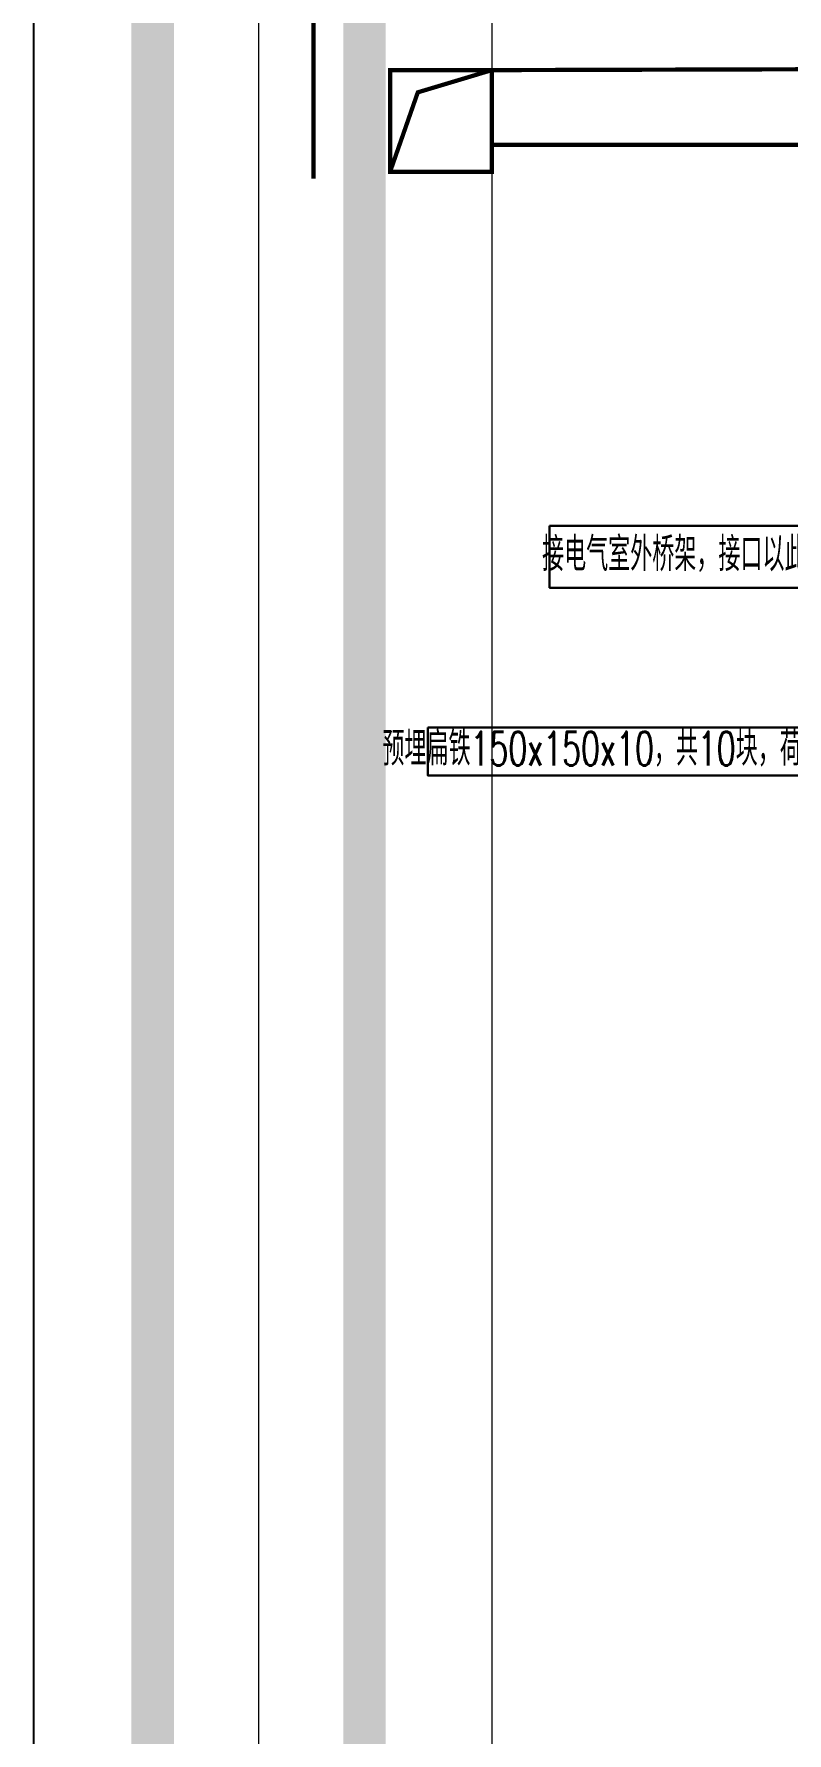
# Model space of a CAD drawing. Header units: millimetres. Extents: x -437359 to 106527, y -82378 to 117612.
# Drawn here: x -283558 to -274675, y 28073 to 48105 of the extents above; entities that cross this region are included whole.
import ezdxf
from ezdxf.enums import TextEntityAlignment as Align

# ---------------------------------------------------------------- set-up
doc = ezdxf.new("R2010")
doc.units = ezdxf.units.MM
for name, color, linetype, lineweight in [('road_mr', 2, 'Continuous', 0), ('Z-综合管架', 25, 'Continuous', 0), ('电缆通道', 3, 'Continuous', 30)]:
    doc.layers.add(name, color=color, linetype=linetype, lineweight=lineweight)
doc.layers.add('桥架标注', color=2, linetype='Continuous')
doc.styles.add('geditxt1', font='geditxt.shx', dxfattribs={"width": 0.65, "bigfont": 'hzfs_1.shx'})
doc.linetypes.add('ZIGZAG', pattern='A,0.00254,-5.08,[131,ltypeshp.shx,S=5.08,R=0,X=-5.08,Y=0],-10.16,[131,ltypeshp.shx,S=5.08,R=180,X=5.08,Y=0],-5.08', length=20.32254)

msp = doc.modelspace()

# ---------------------------------------------------------------- linework, layer by layer
msp.add_lwpolyline([(-283557.6, 95370.1), (-209356.6, 95370.1), (-209356.6, 1605.7), (-283557.6, 1605.7)], close=True)
at = {"layer": 'road_mr'}
msp.add_lwpolyline([(-278157.3, 50525.9), (-278157.3, 21463.3)], dxfattribs=at)
at = {"layer": 'Z-综合管架', "linetype": 'ZIGZAG', "ltscale": 0.15}
msp.add_line((-280907.3, 95370.1), (-280907.3, 21947.8), dxfattribs=at)
at = {"layer": 'Z-综合管架', "const_width": 500}
msp.add_lwpolyline([(-282157.3, 95370.1), (-282157.3, 21947.8), (-279657.3, 21947.8), (-279657.3, 95370.1)], dxfattribs=at)
at = {"layer": '电缆通道', "color": 4, "ltscale": 0.35, "const_width": 50}
for points in [[(-280260.5, 95370.1), (-280260.5, 46399.4)], [(-279357.3, 46479.2), (-279029.8, 47417.2), (-278157.3, 47679.2)], [(-271457.3, 47697.8), (-271457.3, 47697.8), (-278157.3, 47679.2)], [(-271457.3, 46797.8), (-271457.3, 46797.8), (-278157.3, 46797.8)]]:
    msp.add_lwpolyline(points, dxfattribs=at)
msp.add_lwpolyline([(-279357.3, 47679.2), (-278157.3, 47679.2), (-278157.3, 46479.2), (-279357.3, 46479.2)], close=True, dxfattribs=at)
at = {"layer": '电缆通道'}
for points in [[(-277476, 42304.9), (-273402, 42304.9), (-273402, 41576.9), (-277476, 41576.9)], [(-278909.7, 39926.7), (-272412.9, 39926.7), (-272412.9, 39360.7), (-278909.7, 39360.7)]]:
    msp.add_lwpolyline(points, close=True, dxfattribs=at)

# ---------------------------------------------------------------- texts
at = {"layer": '桥架标注', "color": 2, "style": 'geditxt1', "width": 0.65}
for s, p in [('接电气室外桥架，接口以此为准', (-275744.2, 41772.9, 162834.4)), ('预埋扁铁150x150x10，共10块，荷载按500KG/m2', (-275744.2, 39479.1, 162834.4))]:
    msp.add_text(s, height=400, dxfattribs=at).set_placement(p, align=Align.CENTER)

doc.saveas('drawing.dxf')
